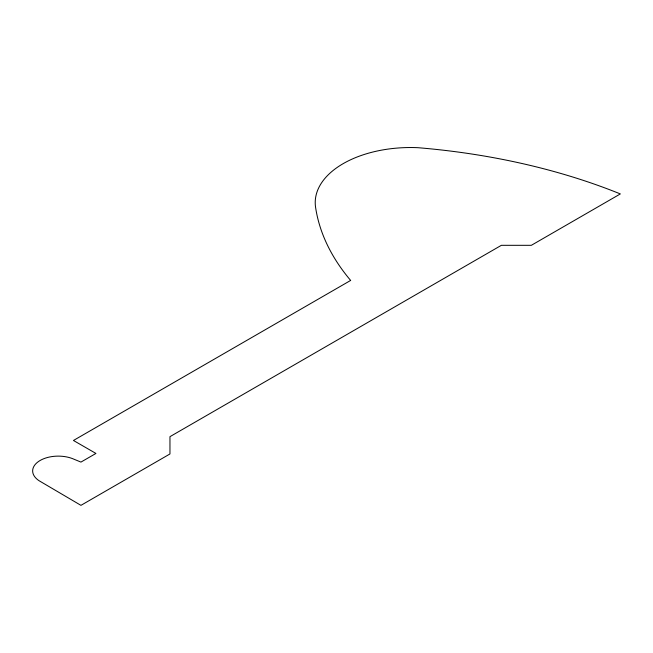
<?xml version="1.0" encoding="UTF-8"?>
<svg xmlns="http://www.w3.org/2000/svg" width="653" height="653" viewBox="0 0 653 653"><rect width="100%" height="100%" fill="white"/><g stroke="black" fill="none" stroke-linecap="round" stroke-linejoin="round"><path stroke-width="0.98" d="M350.645 280.431L73.454 440.473L95.934 453.443L80.948 462.095L72.393 458.569A25.63 14.799 0 0 0 38.886 461.247A25.63 14.799 0 0 0 39.156 480.771L80.948 505.349L169.96 453.957L169.96 436.661L501.373 245.316L531.338 245.316L620.35 193.925A468.046 270.228 0 0 0 417.896 147.692A95.354 55.056 0 0 0 315.505 206.805A359.248 207.409 0 0 0 350.645 280.431"/></g></svg>
